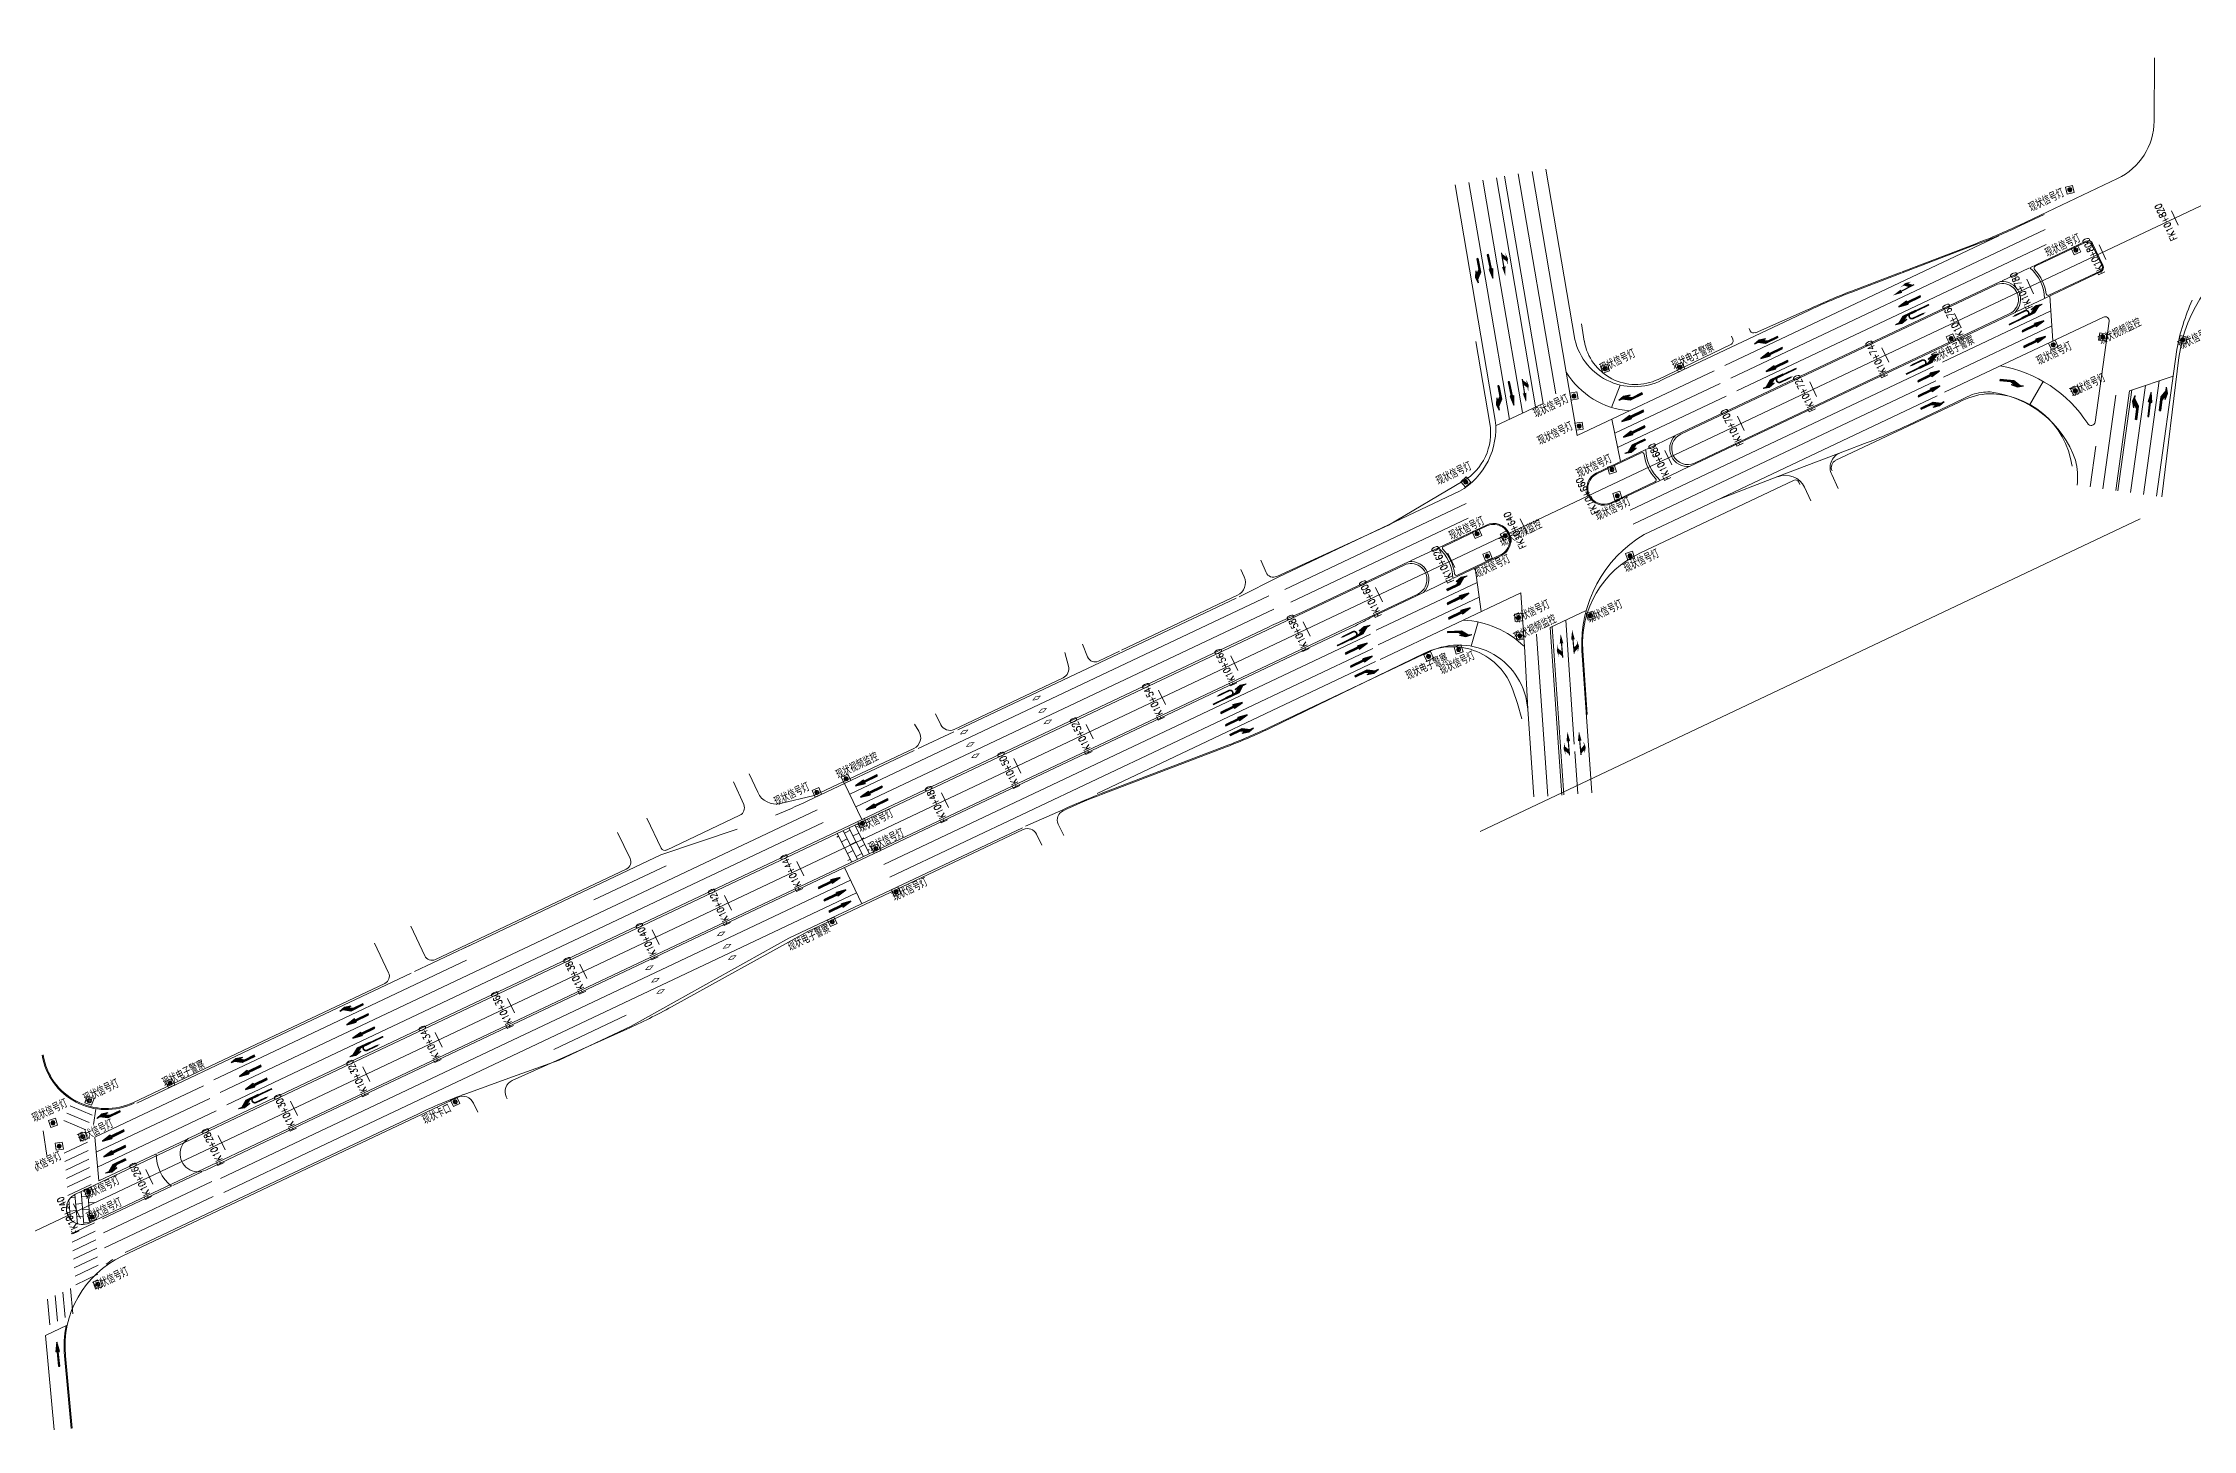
# Model space of a CAD drawing. Header units: millimetres. Extents: x 523446 to 528898, y 388189 to 392165.
# Drawn here: x 526321 to 526858, y 389329 to 389676 of the extents above; entities that cross this region are included whole.
import ezdxf
from ezdxf.enums import TextEntityAlignment as Align

# ---------------------------------------------------------------- set-up
doc = ezdxf.new("R2010")
doc.units = ezdxf.units.MM
doc.linetypes.add('33', pattern=[6, 3, -3])
for name, color, linetype, lineweight in [('0-现状交通设施2018', 7, 'Continuous', 0), ('0-现状信号灯', 7, 'Continuous', 40), ('000-scy-中分带', 2, 'Continuous', 60), ('000-scy-机动车道线', 5, 'Continuous', 60), ('人行横道', 7, 'Continuous', 30)]:
    doc.layers.add(name, color=color, linetype=linetype, lineweight=lineweight)
for name, color, linetype in [('000-scy-箭头', 7, 'Continuous'), ('FZZD-标注路线桩号', 7, 'Continuous'), ('MEDS道路平面中线-FZZD', 7, 'Continuous'), ('标线（实）', 1, 'Continuous'), ('标线（虚）', 1, '33'), ('箭头', 7, 'Continuous')]:
    doc.layers.add(name, color=color, linetype=linetype)
doc.styles.add('HZTXT_S', font='TXT_S.shx', dxfattribs={"width": 0.75, "bigfont": 'HZTXT.shx'})
doc.styles.add('MEDS', font='TXT_S.SHX', dxfattribs={"width": 0.75, "bigfont": 'hztxt.shx'})

# ---------------------------------------------------------------- blocks, each defined once
blk = doc.blocks.new('y')
blk.add_hatch(color=0).paths.add_polyline_path([(0.55, 0.225), (0.55, -0.275), (0.75, 0.525), (0.55, 1.275), (0.55, 0.825), (0, 0), (0, -1.725), (0.15, -1.725), (0.15, -0.375)])
at = {"color": 0}
for p, q in [((0, 0), (0.55, 0.825)), ((0.15, -0.375), (0.55, 0.225)), ((0.75, 0.525), (0.55, 1.275)), ((0.55, 0.825), (0.55, 1.275)), ((0.55, -0.275), (0.75, 0.525)), ((0.55, -0.275), (0.55, 0.225)), ((0, -1.725), (0, 0)), ((0, -1.725), (0.15, -1.725)), ((0.15, -1.725), (0.15, -0.375))]:
    blk.add_line(p, q, dxfattribs=at)
blk = doc.blocks.new('zx')
blk.add_hatch(color=0).paths.add_polyline_path([(0.075, -1.2), (0.225, -1.2), (0, 0), (-0.225, -1.2), (-0.075, -1.2), (-0.075, -3), (0.075, -3)])
at = {"color": 0}
for p, q in [((0, 0), (-0.225, -1.2)), ((0.225, -1.2), (0, 0)), ((-0.075, -1.2), (-0.225, -1.2)), ((-0.075, -1.2), (-0.075, -3)), ((0.075, -3), (0.075, -1.2)), ((0.075, -1.2), (0.225, -1.2)), ((-0.075, -3), (0.075, -3))]:
    blk.add_line(p, q, dxfattribs=at)
blk = doc.blocks.new('箭头（调头）')
at = {"color": 0}
blk.add_lwpolyline([(0, 0, 0.4, 0.4, 0), (0, 5.1, 0.4, 0.4, 1), (-1.4, 5.1, 0.4, 0.4, 0), (-1.4, 4, 1.2, 0, 0), (-1.4, 1.6, 0, 0, 0)], format="xyseb", dxfattribs=at)
blk = doc.blocks.new('FX_ZY')
at = {"layer": '000-scy-箭头', "lineweight": 0}
blk.add_hatch(color=7, dxfattribs=at).paths.add_polyline_path([(-0.01, 2.98), (-0.24, 1.78), (-0.09, 1.78), (-0.08, -0.02), (0.07, -0.02), (0.07, 0.18), (0.47, 0.58), (0.47, 0.13), (0.67, 0.88), (0.46, 1.68), (0.47, 1.18), (0.07, 0.78), (0.06, 1.78), (0.21, 1.78)])
blk = doc.blocks.new('7')
at = {"layer": '0-现状信号灯', "linetype": 'Continuous', "lineweight": 0, "ltscale": 0.005}
for p, q in [((525414.9, 388753.36), (525416.62, 388753.9)), ((525415.44, 388751.64), (525414.9, 388753.36)), ((525417.16, 388752.19), (525415.44, 388751.64)), ((525415.94, 388753.28), (525415.56, 388752.55)), ((525416.18, 388753.26), (525415.71, 388752.36)), ((525416.37, 388753.15), (525415.92, 388752.27)), ((525416.51, 388752.92), (525416.18, 388752.28)), ((525416.62, 388753.9), (525417.16, 388752.19))]:
    blk.add_line(p, q, dxfattribs=at)
blk.add_ellipse((525416.02, 388752.77), major_axis=(0.365, 0.365), ratio=1, start_param=3.156470216024712, end_param=9.439655523204298, dxfattribs=at)

msp = doc.modelspace()

# ---------------------------------------------------------------- hatches: boundary and pattern name
at = {"layer": '人行横道', "linetype": 'ByBlock', "lineweight": 0}
h = msp.add_hatch(dxfattribs=at)
h.set_pattern_fill('AR-B816', color=256, scale=0.008, angle=117, style=0)
h.paths.add_polyline_path([(526524.53, 389480.4), (526519.11, 389477.83), (526522.53, 389470.6), (526527.95, 389473.16)])
h = msp.add_hatch(dxfattribs=at)
h.set_pattern_fill('AR-B816', color=256, scale=0.008, angle=95, style=0)
h.paths.add_polyline_path([(526333.98, 389385.79), (526333.81, 389387.75), (526333.68, 389387.69), (526333.42, 389387.79), (526332.86, 389388.96), (526332.95, 389389.23), (526333.65, 389389.56), (526333.6, 389390.04), (526329.09, 389387.9, 0.414214), (526327.19, 389382.57)])
h.paths.add_polyline_path([(526332.51, 389380.67), (526334.35, 389381.54), (526333.98, 389385.79), (526327.19, 389382.57, 0.414214)])
at = {"layer": '箭头', "linetype": 'ByBlock', "lineweight": 0}
h = msp.add_hatch(color=256, dxfattribs=at)
h.paths.add_polyline_path([(526569.6, 389511.43), (526570.46, 389512.47), (526569.12, 389512.3), (526568.26, 389511.26)])
h.paths.add_polyline_path([(526568.62, 389511.46), (526569.2, 389512.16), (526570.1, 389512.27), (526569.52, 389511.57)], flags=16)
h = msp.add_hatch(color=256, dxfattribs=at)
h.paths.add_polyline_path([(526571.1, 389508.31), (526571.96, 389509.35), (526570.62, 389509.19), (526569.77, 389508.15)])
h.paths.add_polyline_path([(526570.12, 389508.34), (526570.7, 389509.05), (526571.61, 389509.16), (526571.03, 389508.45)], flags=16)
h = msp.add_hatch(color=256, dxfattribs=at)
h.paths.add_polyline_path([(526551.5, 389502.94), (526552.35, 389503.98), (526551.02, 389503.81), (526550.16, 389502.77)])
h.paths.add_polyline_path([(526550.52, 389502.97), (526551.1, 389503.67), (526552, 389503.78), (526551.42, 389503.08)], flags=16)
h = msp.add_hatch(color=256, dxfattribs=at)
h.paths.add_polyline_path([(526572.4, 389505.49), (526573.25, 389506.53), (526571.92, 389506.37), (526571.06, 389505.33)])
h.paths.add_polyline_path([(526571.42, 389505.52), (526572, 389506.22), (526572.9, 389506.33), (526572.32, 389505.63)], flags=16)
h = msp.add_hatch(color=256, dxfattribs=at)
h.paths.add_polyline_path([(526553, 389499.82), (526553.86, 389500.86), (526552.52, 389500.7), (526551.67, 389499.66)])
h.paths.add_polyline_path([(526552.02, 389499.86), (526552.6, 389500.56), (526553.51, 389500.67), (526552.93, 389499.97)], flags=16)
h = msp.add_hatch(color=256, dxfattribs=at)
h.paths.add_polyline_path([(526554.3, 389497), (526555.15, 389498.04), (526553.82, 389497.88), (526552.96, 389496.84)])
h.paths.add_polyline_path([(526553.32, 389497.03), (526553.89, 389497.74), (526554.8, 389497.85), (526554.22, 389497.14)], flags=16)
h = msp.add_hatch(color=256, dxfattribs=at)
h.paths.add_polyline_path([(526490.75, 389452.53), (526491.61, 389453.57), (526490.27, 389453.41), (526489.41, 389452.37)])
h.paths.add_polyline_path([(526489.77, 389452.57), (526490.35, 389453.27), (526491.25, 389453.38), (526490.67, 389452.68)], flags=16)
h = msp.add_hatch(color=256, dxfattribs=at)
h.paths.add_polyline_path([(526492.26, 389449.42), (526493.11, 389450.46), (526491.78, 389450.3), (526490.92, 389449.26)])
h.paths.add_polyline_path([(526491.27, 389449.45), (526491.85, 389450.16), (526492.76, 389450.27), (526492.18, 389449.56)], flags=16)
h = msp.add_hatch(color=256, dxfattribs=at)
h.paths.add_polyline_path([(526472.83, 389444.05), (526473.68, 389445.09), (526472.35, 389444.93), (526471.49, 389443.89)])
h.paths.add_polyline_path([(526471.85, 389444.09), (526472.43, 389444.79), (526473.33, 389444.9), (526472.75, 389444.2)], flags=16)
h = msp.add_hatch(color=256, dxfattribs=at)
h.paths.add_polyline_path([(526493.55, 389446.6), (526494.41, 389447.64), (526493.07, 389447.47), (526492.21, 389446.43)])
h.paths.add_polyline_path([(526492.57, 389446.63), (526493.15, 389447.33), (526494.05, 389447.44), (526493.47, 389446.74)], flags=16)
h = msp.add_hatch(color=256, dxfattribs=at)
h.paths.add_polyline_path([(526474.33, 389440.94), (526475.19, 389441.98), (526473.85, 389441.82), (526473, 389440.78)])
h.paths.add_polyline_path([(526473.35, 389440.97), (526473.93, 389441.68), (526474.83, 389441.79), (526474.26, 389441.08)], flags=16)
h = msp.add_hatch(color=256, dxfattribs=at)
h.paths.add_polyline_path([(526475.63, 389438.12), (526476.48, 389439.16), (526475.15, 389438.99), (526474.29, 389437.95)])
h.paths.add_polyline_path([(526474.65, 389438.15), (526475.22, 389438.85), (526476.13, 389438.96), (526475.55, 389438.26)], flags=16)

# ---------------------------------------------------------------- linework, layer by layer
at = {"layer": '0-现状交通设施2018', "linetype": 'ByBlock', "lineweight": 0}
msp.add_lwpolyline([(526680.17, 389478.55), (526845.13, 389556.62)], dxfattribs=at)
at = {"layer": '000-scy-中分带', "linetype": 'ByBlock', "lineweight": 0}
for p, q in [((526382.07, 389412.97), (526661.2, 389545.08)), ((526385.49, 389405.74), (526664.62, 389537.84)), ((526348.31, 389396.99), (526382.07, 389412.97)), ((526351.72, 389389.76), (526385.49, 389405.74))]:
    msp.add_line(p, q, dxfattribs=at)
for points in [[(526822.35, 389612.49), (526835.13, 389618.54, 0.414214), (526835.61, 389619.87), (526833.25, 389624.84, 0.414214), (526831.25, 389625.56), (526818.93, 389619.73, 0.507982), (526818.78, 389618.93, -0.155871), (526821.64, 389612.88, 0.507982)], [(526812.45, 389607.81, 1.000014), (526809.03, 389615.04), (526730.37, 389577.81, 1), (526733.79, 389570.58)]]:
    msp.add_lwpolyline(points, format="xyb", close=True, dxfattribs=at)
for points in [[(526709.4, 389567.89, 1), (526712.83, 389560.66), (526723.89, 389565.89, 0.507982), (526724.04, 389566.69, -0.155871), (526721.18, 389572.74, 0.507982), (526720.47, 389573.13), (526709.4, 389567.89)], [(526670.95, 389548.97, -0.155871), (526673.82, 389542.92, 0.507982), (526674.53, 389542.53), (526685.3, 389547.63, 1), (526681.88, 389554.86), (526671.1, 389549.76, 0.507982), (526670.95, 389548.97)], [(526348.31, 389396.99), (526329.19, 389387.95, 1), (526332.61, 389380.72), (526351.72, 389389.76)]]:
    msp.add_lwpolyline(points, format="xyb", dxfattribs=at)
msp.add_arc((526662.91, 389541.46), 4, 295.2604, 115.3906, dxfattribs=at)
at = {"layer": '000-scy-机动车道线', "linetype": 'ByBlock', "lineweight": 0}
for p, q in [((526848.64, 389655.95), (526848.77, 389671.78)), ((526814.96, 389630.02), (526839.49, 389641.62)), ((526785.7, 389618.37), (526804.25, 389625.45)), ((526772.97, 389613.51), (526785.42, 389618.26)), ((526748.98, 389603.14), (526762.19, 389608.94)), ((526679.12, 389600.95), (526682.62, 389580.43)), ((526705.5, 389605.37), (526706.24, 389601)), ((526724.68, 389591.47), (526742.86, 389600.19)), ((526743.32, 389601.55), (526742.98, 389602.23)), ((526747.69, 389603.61), (526747.41, 389604.17)), ((526850.57, 389562.11), (526854.84, 389596.95)), ((526769.1, 389571.25), (526799.88, 389585.82)), ((526657.3, 389555.06), (526675.91, 389566.01)), ((526720.12, 389548.07), (526758.53, 389566.25)), ((526760.12, 389565.22), (526759.86, 389565.77)), ((526629.4, 389542.23), (526657.3, 389555.06)), ((526620.36, 389544.01), (526621.22, 389542.16)), ((526625.39, 389546.29), (526626.73, 389543.24)), ((526590.57, 389523.8), (526619.54, 389537.53)), ((526582.12, 389522.12), (526580.82, 389525.29)), ((526577.33, 389519.84), (526576.41, 389523.2)), ((526590.11, 389523.59), (526584.83, 389521.07)), ((526627.56, 389504.26), (526666.27, 389523.07)), ((526548.75, 389504.03), (526575.99, 389516.92)), ((526688.37, 389513.94), (526689.55, 389510.54)), ((526689.55, 389510.54), (526690.62, 389506.64)), ((526539.92, 389503.61), (526538.83, 389505.3)), ((526544.13, 389507.92), (526545.43, 389505.21)), ((526513.78, 389487.48), (526538.69, 389499.27)), ((526585.57, 389487.76), (526616.85, 389499.7)), ((526497.57, 389492.93), (526499.66, 389488.31)), ((526493.58, 389490.92), (526496.17, 389485.23)), ((526505.35, 389485.51), (526513.78, 389487.48)), ((526476.89, 389473.9), (526495.21, 389482.6)), ((526467.78, 389471.8), (526464.66, 389478.31)), ((526475.56, 389474.38), (526471.98, 389481.82)), ((526512.22, 389453.55), (526566.03, 389479.01)), ((526569.36, 389477.82), (526570.64, 389475.11)), ((526574.78, 389480.39), (526576.13, 389477.53)), ((526419.12, 389446.55), (526466.83, 389469.13)), ((526407.44, 389443.23), (526403.92, 389450.66)), ((526416.46, 389447.5), (526412.97, 389454.88)), ((526478.16, 389434.74), (526512.22, 389453.55)), ((526375.87, 389426.08), (526406.49, 389440.57)), ((526438.31, 389416.3), (526467, 389429.16)), ((526437.09, 389411.74), (526436.83, 389412.28))]:
    msp.add_line(p, q, dxfattribs=at)
at = {"layer": '000-scy-机动车道线', "linetype": 'ByBlock', "lineweight": 0, "ltscale": 0.04}
msp.add_line((526705.87, 389523.74), (526706.98, 389507.78), dxfattribs=at)
at = {"layer": '000-scy-机动车道线', "color": 5, "linetype": 'ByBlock', "lineweight": 0}
for p, q in [((526343.69, 389410.85), (526375.87, 389426.08)), ((526340.86, 389372.45), (526390.2, 389395.8)), ((526328.37, 389329.43), (526326.67, 389347.52))]:
    msp.add_line(p, q, dxfattribs=at)
at = {"layer": '000-scy-机动车道线', "linetype": 'ByBlock', "lineweight": 0, "flags": 128}
msp.add_lwpolyline([(526390.2, 389395.8), (526424.64, 389412.1, -0.414214), (526428.64, 389410.67), (526429.71, 389408.41)], format="xyb", dxfattribs=at)
at = {"layer": '000-scy-机动车道线', "linetype": 'ByBlock', "lineweight": 0}
for centre, radius, start, end in [((526832.64, 389656.09), 16, 295.3266, 359.5302), ((526750.79, 389765.6), 150, 290.8792, 295.3266), ((526889.58, 389592.7), 35, 114.7071, 173.0138), ((526826.43, 389473.36), 150, 110.8792, 115.3266), ((526719.06, 389603.19), 13, 189.6816, 295.6262), ((526742.43, 389601.09), 1, 295.6262, 26.882), ((526748.58, 389604.06), 1, 206.7165, 293.7144), ((526808.96, 389568), 20, 96.8179, 117.0097), ((526807.32, 389566.87), 21, 7.883, 91.9959), ((526668.82, 389578.07), 14, 300.46, 9.6816), ((526769.95, 389569.44), 2, 115.3266, 205.3334), ((526758.96, 389565.34), 1, 25.3334, 115.3266), ((526618.04, 389540.69), 3.5, 295.3266, 24.844), ((526628.56, 389544.05), 2, 203.7908, 294.6901), ((526574.92, 389519.18), 2.5, 295.3266, 15.3122), ((526583.97, 389522.88), 2, 202.2225, 295.4203), ((526673.26, 389508.68), 16, 19.1957, 115.9131), ((526537.4, 389501.98), 3, 295.3266, 32.9154), ((526547.68, 389506.29), 2.5, 205.5843, 295.3266), ((526563.39, 389639.85), 150, 290.8792, 295.3266), ((526504.22, 389490.38), 5, 204.4533, 283.1172), ((526639.03, 389347.61), 150, 110.8792, 114.8497), ((526494.35, 389484.4), 2, 295.3845, 24.4533), ((526577.04, 389481.45), 2.5, 114.8497, 205.3266), ((526567.1, 389476.75), 2.5, 25.3266, 115.3266), ((526465.98, 389470.94), 2, 295.3266, 25.6507), ((526476.46, 389474.81), 1, 205.6507, 295.3845), ((526418.27, 389448.36), 2, 205.3266, 295.3266), ((526405.63, 389442.38), 2, 295.3266, 25.3266), ((526405.63, 389566.04), 150, 294.147, 298.9143), ((526439.54, 389413.57), 3, 114.147, 205.3266)]:
    msp.add_arc(centre, radius, start, end, dxfattribs=at)
at = {"layer": '000-scy-机动车道线', "linetype": 'ByBlock', "lineweight": 0, "ltscale": 0.04}
msp.add_arc((526730.81, 389525.47), 25, 115.3266, 183.9575, dxfattribs=at)
at = {"layer": '000-scy-机动车道线', "color": 5, "linetype": 'ByBlock', "lineweight": 0}
for centre, radius, start, end in [((526336.85, 389425.31), 16.25, 189.3919, 295.3266), ((526336.85, 389425.31), 16, 189.3919, 295.3266), ((526351.56, 389349.86), 25, 115.3266, 185.3624)]:
    msp.add_arc(centre, radius, start, end, dxfattribs=at)
at = {"layer": 'FZZD-标注路线桩号', "color": 7, "linetype": 'ByBlock', "lineweight": 0}
for p, q in [((526854.66, 389629.99), (526852.94, 389633.61)), ((526836.58, 389621.44), (526834.87, 389625.05)), ((526818.5, 389612.88), (526816.79, 389616.5)), ((526800.42, 389604.33), (526798.71, 389607.94)), ((526782.34, 389595.77), (526780.63, 389599.39)), ((526764.27, 389587.22), (526762.56, 389590.83)), ((526746.19, 389578.66), (526744.48, 389582.28)), ((526728.11, 389570.11), (526726.4, 389573.72)), ((526691.96, 389552.99), (526690.24, 389556.61)), ((526673.88, 389544.44), (526672.17, 389548.05)), ((526655.8, 389535.88), (526654.09, 389539.5)), ((526637.72, 389527.33), (526636.01, 389530.94)), ((526619.65, 389518.77), (526617.93, 389522.39)), ((526601.57, 389510.22), (526599.86, 389513.83)), ((526583.49, 389501.66), (526581.78, 389505.28)), ((526565.41, 389493.11), (526563.7, 389496.72)), ((526547.33, 389484.55), (526545.62, 389488.17)), ((526511.18, 389467.44), (526509.47, 389471.05)), ((526493.1, 389458.88), (526491.39, 389462.5)), ((526475.02, 389450.33), (526473.31, 389453.94)), ((526456.95, 389441.77), (526455.23, 389445.39)), ((526438.87, 389433.22), (526437.16, 389436.83)), ((526420.79, 389424.66), (526419.08, 389428.28)), ((526402.71, 389416.11), (526401, 389419.72)), ((526384.64, 389407.55), (526382.92, 389411.17)), ((526366.56, 389398.99), (526364.85, 389402.61)), ((526348.48, 389390.44), (526346.77, 389394.05)), ((526330.4, 389381.88), (526328.69, 389385.5))]:
    msp.add_line(p, q, dxfattribs=at)
at = {"layer": 'MEDS道路平面中线-FZZD', "color": 4, "linetype": 'ByBlock', "lineweight": 0}
msp.add_line((526302.4, 389370.84), (526946.13, 389675.5), dxfattribs=at)
at = {"layer": '人行横道', "linetype": 'ByBlock', "lineweight": 0}
for points in [[(526327.05, 389408.2), (526332.56, 389405.81)], [(526327.85, 389410.03), (526333.35, 389407.64)], [(526322.04, 389397.55), (526321.11, 389403.75)], [(526326.26, 389406.36), (526331.76, 389403.97)], [(526326.36, 389398.19), (526332.14, 389400.93)], [(526326.55, 389396.07), (526332.33, 389398.8)], [(526326.74, 389393.94), (526332.52, 389396.68)], [(526326.92, 389391.82), (526332.7, 389394.56)], [(526327.11, 389389.69), (526332.89, 389392.43)], [(526327.3, 389387.57), (526333.08, 389390.31)], [(526328.13, 389378.05), (526333.92, 389380.79)], [(526328.32, 389375.93), (526334.1, 389378.66)], [(526328.51, 389373.8), (526334.29, 389376.54)], [(526328.69, 389371.68), (526334.48, 389374.41)], [(526328.88, 389369.55), (526334.66, 389372.29)], [(526329.07, 389367.43), (526334.85, 389370.17)], [(526328.52, 389358.04), (526327.92, 389364.39)], [(526329.25, 389365.3), (526334.76, 389367.91)], [(526322.75, 389355.31), (526322.15, 389361.66)], [(526324.67, 389356.22), (526324.07, 389362.57)], [(526326.59, 389357.13), (526326, 389363.48)]]:
    msp.add_lwpolyline(points, dxfattribs=at)
at = {"layer": '标线（实）', "linetype": 'ByBlock', "lineweight": 0}
for p, q in [((526696.63, 389643.97), (526703.89, 389601.43)), ((526673.96, 389640.1), (526683.99, 389581.32)), ((526815.07, 389629.79), (526821.16, 389632.67)), ((526773.06, 389613.28), (526804.34, 389625.21)), ((526817.6, 389619.37), (526831.6, 389626)), ((526835.83, 389619.98), (526833.26, 389625.4)), ((526821.24, 389611.69), (526835.24, 389618.31)), ((526681.95, 389614.07), (526687.51, 389581.47)), ((526685.4, 389614.66), (526690.76, 389583.23)), ((526728.93, 389577.41), (526810.26, 389615.9)), ((526726.36, 389591.68), (526762.37, 389608.72)), ((526732.56, 389569.72), (526813.9, 389608.21)), ((526795.72, 389595.74), (526822.84, 389608.57)), ((526796.24, 389588.24), (526835.95, 389607.04)), ((526795.98, 389591.99), (526823.1, 389604.83)), ((526854.29, 389598.92), (526849.21, 389562.3)), ((526701.73, 389593.26), (526704.43, 389577.43)), ((526704.43, 389577.43), (526738.67, 389593.63)), ((526713.85, 389578.02), (526740.17, 389590.47)), ((526820.92, 389590.96), (526817.53, 389585.07)), ((526846.49, 389589.97), (526842.77, 389563.2)), ((526849.93, 389591.11), (526845.99, 389562.75)), ((526714.56, 389574.48), (526741.66, 389587.31)), ((526786.97, 389579.98), (526803.2, 389587.66)), ((526842.52, 389588.65), (526839.06, 389563.71)), ((526839.55, 389563.64), (526843.05, 389588.83)), ((526709.06, 389568), (526721.58, 389573.93)), ((526771.51, 389573.6), (526776.28, 389575.42)), ((526712.93, 389560.43), (526725.22, 389566.25)), ((526739.54, 389561.41), (526754.64, 389567.17)), ((526762.87, 389561.11), (526761.26, 389564.51)), ((526769.65, 389564.25), (526768.1, 389567.68)), ((526721.21, 389552.73), (526734.27, 389558.91)), ((526701.59, 389531.3), (526703.73, 389500.3)), ((526697.71, 389529.46), (526700.6, 389487.63)), ((526698.19, 389529.69), (526701.1, 389487.67)), ((526627.45, 389504.49), (526667.51, 389523.45)), ((526705.62, 389523.73), (526708.08, 389488.15)), ((526692.1, 389509.05), (526693.62, 389487.15)), ((526585.48, 389487.99), (526616.76, 389499.93)), ((526333.71, 389405.32), (526334.26, 389409.15))]:
    msp.add_line(p, q, dxfattribs=at)
at = {"layer": '标线（实）', "linetype": 'ByBlock', "lineweight": 0, "ltscale": 0.03}
for p, q in [((526684.31, 389641.86), (526694.08, 389584.58)), ((526686.28, 389642.2), (526695.96, 389585.47)), ((526822.58, 389612.32), (526823.36, 389601.08)), ((526837.37, 389606), (526833.88, 389580.81)), ((526715.19, 389590.01), (526713.03, 389584.48)), ((526842.52, 389588.65), (526853.38, 389592.26)), ((526695.96, 389585.47), (526684.08, 389579.85)), ((526713.14, 389581.55), (526715.27, 389570.94)), ((526629.91, 389542.16), (526675.04, 389563.52)), ((526681.77, 389555.09), (526669.77, 389549.41)), ((526673.41, 389541.73), (526685.41, 389547.41)), ((526636.66, 389533.74), (526662.43, 389545.94)), ((526678.96, 389544.36), (526680.46, 389533.45)), ((526549.64, 389503.9), (526619.24, 389536.84)), ((526654.24, 389528.78), (526679.46, 389540.72)), ((526654.74, 389525.15), (526679.96, 389537.08)), ((526655.24, 389521.51), (526690.34, 389538.12)), ((526655.86, 389533.42), (526666.07, 389538.25)), ((526690.34, 389538.12), (526691.36, 389523.41)), ((526632.08, 389531.71), (526632.09, 389531.72)), ((526651.11, 389531.02), (526651.67, 389531.32)), ((526679.68, 389530.87), (526677.95, 389524.83)), ((526697.71, 389529.46), (526706.72, 389533.73)), ((526381.85, 389413.43), (526627.52, 389529.69)), ((526385.7, 389405.29), (526646.92, 389528.91)), ((526512, 389486.08), (526538.8, 389498.76)), ((526522.67, 389487.81), (526549.79, 389500.65)), ((526524.2, 389484.66), (526551.32, 389497.5)), ((526525.72, 389481.51), (526521.37, 389490.51)), ((526475.45, 389472.66), (526494.53, 389479.11)), ((526507.47, 389451.86), (526565.81, 389479.47)), ((526426.48, 389449.48), (526475.48, 389472.67)), ((526495.77, 389453.51), (526522.88, 389466.34)), ((526521.39, 389469.5), (526525.67, 389460.47)), ((526497.27, 389450.34), (526524.38, 389463.18)), ((526468.07, 389429.89), (526507.47, 389451.86)), ((526376.08, 389425.63), (526413.03, 389443.11)), ((526448.73, 389424.06), (526466.81, 389432.61)), ((526450.04, 389421.36), (526468.08, 389429.89)), ((526344.53, 389410.69), (526376.08, 389425.63)), ((526450.06, 389421.36), (526438.41, 389417.21)), ((526334.05, 389402.14), (526361.16, 389414.97)), ((526357.89, 389402.08), (526381.85, 389413.43)), ((526334.37, 389398.42), (526362.76, 389411.86)), ((526334.7, 389394.7), (526364.36, 389408.74)), ((526389.98, 389396.25), (526414.86, 389408.02)), ((526334.05, 389402.14), (526335, 389391.25)), ((526361.74, 389393.95), (526385.7, 389405.29)), ((526335, 389391.25), (526349.32, 389398.03)), ((526341.59, 389373.35), (526389.98, 389396.25)), ((526335.93, 389381.73), (526353.16, 389389.89)), ((526321.66, 389352.58), (526327.13, 389355.17)), ((526323.87, 389329.01), (526321.66, 389352.58)), ((526328.12, 389329.41), (526326.42, 389347.5))]:
    msp.add_line(p, q, dxfattribs=at)
for points in [[(526458.71, 389461.42), (526476.79, 389469.97)], [(526448.73, 389424.06), (526466.81, 389432.61)]]:
    msp.add_lwpolyline(points, dxfattribs=at)
at = {"layer": '标线（实）', "linetype": 'ByBlock', "lineweight": 0}
for centre, radius, start, end in [((526750.79, 389765.6), 150.25, 290.8792, 295.3266), ((526832.13, 389624.87), 1.25, 25.3266, 115.3266), ((526810.74, 389611.42), 10.5, 1.4504, 49.2028), ((526834.7, 389619.44), 1.25, 295.3266, 25.3266), ((526826.43, 389473.36), 149.75, 110.8792, 115.3266), ((526810.74, 389611.42), 4.5, 314.5147, 96.1384), ((526906.63, 389589.25), 53.22, 155.6183, 169.5312), ((526718.74, 389604.88), 15.24, 193.0495, 300.0112), ((526804.66, 389562.68), 32.62, 32.9223, 80.2873), ((526719.17, 389604.04), 20.5, 211.7357, 265.3069), ((526807.22, 389575.94), 12.39, 87.981, 108.9429), ((526804.66, 389562.68), 25.82, 19.4134, 83.3401), ((526722.91, 389715.34), 149.75, 290.8792, 295.3266), ((526832.89, 389580.95), 1, 212.9223, 352.0942), ((526732.08, 389574.2), 10.5, 181.4504, 229.2028), ((526732.08, 389574.2), 4.5, 134.5147, 276.1384), ((526711.12, 389564.27), 4.25, 115.3266, 295.3266), ((526771.53, 389569.47), 3.87, 112.269, 207.4989), ((526810.1, 389566.98), 19.4, 354.3038, 12.7549), ((526756.51, 389562.26), 5.25, 25.3266, 110.8796), ((526737.49, 389525.29), 31.91, 120.6908, 182.8079), ((526674.89, 389507.86), 17.25, 3.9575, 115.3266), ((526563.39, 389639.85), 149.75, 290.8792, 295.3266), ((526639.03, 389347.61), 150.25, 110.8792, 114.8489)]:
    msp.add_arc(centre, radius, start, end, dxfattribs=at)
at = {"layer": '标线（实）', "linetype": 'ByBlock', "lineweight": 0, "ltscale": 0.03}
for centre, radius, start, end in [((526836.38, 389606.13), 1, 352.0942, 115.3266), ((526666.03, 389579.2), 18.08, 299.8698, 6.7407), ((526683.59, 389551.25), 4.25, 295.3266, 115.3266), ((526662.91, 389541.46), 10.5, 1.4504, 49.2028), ((526662.91, 389541.46), 4.5, 314.5148, 96.1383), ((526670.29, 389439.3), 100, 112.4642, 115.3266), ((526593.88, 389624.13), 100, 292.4642, 295.3266), ((526604.14, 389619.3), 100, 295.3266, 298.016), ((526698.64, 389443.04), 100, 115.3266, 118.016), ((526674.89, 389507.86), 23.5, 45.8258, 87.3304), ((526447.62, 389622.12), 150.5, 292.0473, 295.3266), ((526479.24, 389271.99), 150.5, 110.6898, 115.3266), ((526359.82, 389398.02), 4.5, 115.3266, 295.4186), ((526359.82, 389398.01), 10.5, 179.9117, 230.6655), ((526352.51, 389350.3), 25.5, 123.3562, 127.9258), ((526351.56, 389349.86), 25.25, 168.1637, 185.3624)]:
    msp.add_arc(centre, radius, start, end, dxfattribs=at)
at = {"layer": '标线（虚）', "linetype": 'ByBlock', "lineweight": 0}
for p, q in [((526693.18, 389643.38), (526701.73, 389593.26)), ((526677.41, 389640.69), (526681.95, 389614.07)), ((526680.86, 389641.27), (526685.4, 389614.66)), ((526689.73, 389642.79), (526699.11, 389587.82)), ((526741.38, 389594.92), (526809.79, 389627.29)), ((526742.88, 389591.75), (526821.42, 389628.92)), ((526744.38, 389588.59), (526821.68, 389625.17)), ((526810.7, 389616.11), (526817.33, 389619.24)), ((526814.3, 389608.41), (526821.04, 389611.6)), ((526717.7, 389558.82), (526793.51, 389594.69)), ((526718.41, 389555.28), (526794.11, 389591.11)), ((526734.27, 389558.91), (526794.41, 389587.38)), ((526839.08, 389587.51), (526835.84, 389564.16)), ((526721.88, 389574.07), (526728.76, 389577.33)), ((526754.64, 389567.17), (526771.51, 389573.6)), ((526834.03, 389574.77), (526832.62, 389564.61)), ((526725.39, 389566.33), (526732.47, 389569.68)), ((526631.41, 389539), (526676.75, 389560.46)), ((526632.9, 389535.83), (526677.25, 389556.82)), ((526662.83, 389546.13), (526669.77, 389549.41)), ((526619.97, 389537.18), (526629.91, 389542.16)), ((526666.6, 389538.5), (526673.15, 389541.61)), ((526549.79, 389500.65), (526627.36, 389537.36)), ((526551.32, 389497.5), (526628.66, 389534.1)), ((526531.17, 389470.26), (526652.81, 389527.83)), ((526694.31, 389527.85), (526697.11, 389487.39)), ((526532.69, 389467.11), (526653.4, 389524.23)), ((526584.5, 389488.03), (526654.09, 389520.97)), ((526691.36, 389523.41), (526692.1, 389509.05)), ((526539.76, 389499.22), (526548.64, 389503.42)), ((526703.86, 389498.52), (526704.59, 389487.91)), ((526378.86, 389419.75), (526514.54, 389483.97)), ((526566.6, 389479.84), (526575.89, 389483.95)), ((526380.36, 389416.59), (526516.04, 389480.8)), ((526387.2, 389402.13), (526495.77, 389453.51)), ((526388.7, 389398.96), (526497.27, 389450.34)), ((526413.89, 389443.52), (526427.62, 389450.02)), ((526377.36, 389422.92), (526426.9, 389446.36)), ((526363.76, 389416.48), (526377.36, 389422.92)), ((526365.36, 389413.36), (526378.86, 389419.75)), ((526366.96, 389410.25), (526380.36, 389416.59)), ((526426.06, 389412.78), (526438.41, 389417.21)), ((526349.67, 389398.19), (526356.88, 389401.61)), ((526365.38, 389391.8), (526387.2, 389402.13)), ((526366.28, 389388.35), (526388.7, 389398.96)), ((526336.15, 389378.24), (526363.26, 389391.07)), ((526353.52, 389390.06), (526360.73, 389393.47)), ((526336.47, 389374.52), (526363.59, 389387.36))]:
    msp.add_line(p, q, dxfattribs=at)

# ---------------------------------------------------------------- block references
at = {"layer": '0-现状交通设施2018', "color": 6, "linetype": 'ByBlock', "lineweight": 0}
for p, rotation in [((-28113.84, 44340.77), 355.393322195939), ((59711.63, -67532.64), 7.884979259954353), ((65297.7, -73224.76), 8.584648804559608), ((49192.19, -56560.31), 6.551296851129507), ((-118852.18, 288222.84), 332.4255774361609), ((-123906.07, 328775.87), 328.8422566690305), ((65229.96, -73231.93), 8.584648804559608), ((62784.92, -70687.2), 8.268861583003357), ((-45057.13, 72916.62), 352.4823923858887), ((-53223.64, 88127.36), 350.9682849640519), ((208462.99, -181337.68), 24.3677571464485), ((51411.2, -59123.83), 6.853901709748405), ((86171.18, -93290.2), 11.12707963215683), ((39496.77, -46160.42), 5.309878898210857), ((-68830.33, 120187.38), 347.8389496571065), ((-75782.77, 136116.45), 346.3149401870088), ((59672.64, -67759.56), 7.900362883081758), ((46151.21, -53718.03), 6.198353461334585), ((46143.91, -53721.44), 6.198353461334585), ((46155.32, -53729.16), 6.198353461334585), ((46158.67, -53735.51), 6.198353461334585), ((59539.56, -67818.34), 7.900362883081758), ((60699.81, -69024), 8.047547264902608), ((-127228.63, 396364.58), 322.892887197994), ((53867.71, -62190.94), 7.208145320513029), ((53938.94, -62195.62), 7.208145320513029), ((-48848.52, 78971.18), 351.8587581430782)]:
    msp.add_blockref('7', p, dxfattribs=dict(at, rotation=rotation))
for p in [(1295.41, 841.38), (1297.12, 816.19), (1298.46, 809.62), (1301.64, 794.63), (1291.78, 779.66), (1258.8, 771.22), (907.54, 652.97), (914.99, 649.53), (916.46, 635.73), (917.26, 629.45), (918.73, 612.65)]:
    msp.add_blockref('7', p, dxfattribs=at)
at = {"layer": '箭头', "linetype": 'ByBlock', "lineweight": 0}
for name, p, xscale, yscale, zscale, rotation in [('y', (526680.3, 389618.26), 1.999999999976833, 1.999999999976833, 1.999999999976833, 190.7895706338101), ('zx', (526683.4, 389616.75), 2.000000000068031, 2.000000000068031, 2.000000000068031, 192.1057854352661), ('FX_ZY', (526685.55, 389623.11), -1.984755999434743, 1.984756000339985, 1.984756, 189.544825051463), ('FX_ZY', (526788.62, 389615.16), 1.984755999743794, 1.984755999743794, 1.984755999743794, 117.3144421599706), ('zx', (526784.81, 389609.58), 2.000000000029564, 2.000000000029564, 2.000000000029564, 116.0000000000455), ('y', (526785.86, 389607.2), -1.999999999697199, 2, 2, 115.5966799661825), ('y', (526818.86, 389608.14), -2.000000000021545, 2, 2, 295.5742430381841), ('zx', (526821.1, 389606.1), 2.000000000029564, 2.000000000029564, 2.000000000029564, 296.0000000000455), ('y', (526751.53, 389600.4), 2.000000000029564, 2.000000000029564, 2.000000000029564, 116.0000000000455), ('zx', (526821.46, 389602.18), 2.000000000029564, 2.000000000029564, 2.000000000029564, 296.0000000000455), ('zx', (526750.32, 389596.7), 2.000000000029564, 2.000000000029564, 2.000000000029564, 116.0000000000455), ('zx', (526751.71, 389593.44), 2.000000000029564, 2.000000000029564, 2.000000000029564, 116.0000000000455), ('y', (526793.14, 389595.77), -1.999999999708326, 2.000000000058208, 2, 296.3303846082609), ('y', (526685.56, 389586.5), 1.999999999976833, 1.999999999976833, 1.999999999976833, 190.7895706338101), ('zx', (526688.65, 389584.99), 2.000000000068031, 2.000000000068031, 2.000000000068031, 192.1057854352661), ('FX_ZY', (526690.74, 389591.54), -1.984755999434743, 1.984756000339985, 1.984756, 189.544825051463), ('y', (526752.72, 389591.27), -1.999999999697199, 2, 2, 115.5966799661825), ('zx', (526795.01, 389593.64), 2.000000000029564, 2.000000000029564, 2.000000000029564, 296.0000000000455), ('zx', (526795.11, 389589.86), 2.000000000029564, 2.000000000029564, 2.000000000029564, 296.0000000000455), ('y', (526813.58, 389591.2), 2.00000000001263, 2.00000000001263, 2.00000000001263, 264.5246190506812), ('y', (526850.39, 389587.13), 2.000000000054547, 2.000000000054547, 2.000000000054547, 353.5555163440112), ('y', (526717.67, 389586.29), 2.000000000029564, 2.000000000029564, 2.000000000029564, 116.0000000000455), ('zx', (526715.63, 389580.98), 2.000000000029564, 2.000000000029564, 2.000000000029564, 116.0000000000455), ('y', (526793.42, 389585.8), 2.000000000029564, 2.000000000029564, 2.000000000029564, 296.0000000000455), ('y', (526844.7, 389584.81), -2.000000000057674, 2, 2, 353.1297593832766), ('zx', (526847.87, 389588.17), 2.000000000054547, 2.000000000054547, 2.000000000054547, 353.5555163440112), ('zx', (526715.99, 389577.07), 2.000000000029564, 2.000000000029564, 2.000000000029564, 116.0000000000455), ('y', (526718.23, 389575.03), -1.99999999997129, 2, 2, 115.5742430351758), ('y', (526675.15, 389540.26), -2.000000000021545, 2, 2, 295.5742430381841), ('zx', (526677.39, 389538.03), 2.000000000029564, 2.000000000029564, 2.000000000029564, 296.0000000000455), ('y', (526650.95, 389527.95), -1.999999999708326, 2.000000000058208, 2, 296.3303846082609), ('zx', (526677.74, 389534.37), 2.000000000029564, 2.000000000029564, 2.000000000029564, 296.0000000000455), ('zx', (526651.96, 389525.56), 2.000000000029564, 2.000000000029564, 2.000000000029564, 296.0000000000455), ('y', (526675.51, 389528.68), 2.000000000031003, 2.000000000031003, 2.000000000031003, 272.8406561687169), ('FX_ZY', (526700.84, 389522), -1.984755999331138, 1.984756000339985, 1.984756, 5.248058586557852), ('FX_ZY', (526703.73, 389522.98), 1.98475599980884, 1.98475599980884, 1.98475599980884, 4.922467759967239), ('zx', (526653.25, 389522.34), 2.000000000029564, 2.000000000029564, 2.000000000029564, 296.0000000000455), ('y', (526652, 389518.94), 2.000000000029564, 2.000000000029564, 2.000000000029564, 296.0000000000455), ('y', (526619.95, 389513.26), -1.999999999708326, 2.000000000058208, 2, 296.3303846082609), ('zx', (526620.78, 389510.78), 2.000000000029564, 2.000000000029564, 2.000000000029564, 296.0000000000455), ('zx', (526622.01, 389507.69), 2.000000000029564, 2.000000000029564, 2.000000000029564, 296.0000000000455), ('y', (526620.76, 389504.29), 2.000000000029564, 2.000000000029564, 2.000000000029564, 296.0000000000455), ('FX_ZY', (526702.53, 389497.55), -1.984755999331138, 1.984756000339985, 1.984756, 5.248058586557852), ('FX_ZY', (526705.42, 389497.67), 1.98475599980884, 1.98475599980884, 1.98475599980884, 4.922467759967239), ('zx', (526524.14, 389489.9), 2.000000000029564, 2.000000000029564, 2.000000000029564, 116.0000000000455), ('zx', (526525.38, 389487.07), 2.000000000029564, 2.000000000029564, 2.000000000029564, 116.0000000000455), ('zx', (526526.81, 389483.93), 2.000000000029564, 2.000000000029564, 2.000000000029564, 116.0000000000455), ('zx', (526520.26, 389467.06), 2.000000000029564, 2.000000000029564, 2.000000000029564, 296.0000000000455), ('zx', (526521.69, 389463.93), 2.000000000029564, 2.000000000029564, 2.000000000029564, 296.0000000000455), ('zx', (526522.94, 389461.1), 2.000000000029564, 2.000000000029564, 2.000000000029564, 296.0000000000455), ('y', (526397.99, 389433.67), 2.000000000029564, 2.000000000029564, 2.000000000029564, 116.0000000000455), ('zx', (526396.97, 389430.23), 2.000000000029564, 2.000000000029564, 2.000000000029564, 116.0000000000455), ('zx', (526398.49, 389426.89), 2.000000000029564, 2.000000000029564, 2.000000000029564, 116.0000000000455), ('y', (526370.87, 389420.83), 2.000000000029564, 2.000000000029564, 2.000000000029564, 116.0000000000455), ('y', (526370.87, 389420.83), 2.000000000029564, 2.000000000029564, 2.000000000029564, 116.0000000000455), ('y', (526399.53, 389424.36), -1.999999999697199, 2, 2, 115.5966799661825), ('zx', (526370.16, 389417.36), 2.000000000029564, 2.000000000029564, 2.000000000029564, 116.0000000000455), ('y', (526371.75, 389411.32), -1.999999999697199, 2, 2, 115.5966799661825), ('y', (526371.75, 389411.32), -1.999999999697199, 2, 2, 115.5966799661825), ('zx', (526371.64, 389414.11), 2.000000000029564, 2.000000000029564, 2.000000000029564, 116.0000000000455), ('y', (526337.25, 389406.98), 2.000000000029564, 2.000000000029564, 2.000000000029564, 116.0000000000455), ('y', (526337.25, 389406.98), 2.000000000029564, 2.000000000029564, 2.000000000029564, 116.0000000000455), ('zx', (526335.92, 389401.19), 2.000000000029564, 2.000000000029564, 2.000000000029564, 116.0000000000455), ('zx', (526336.28, 389397.28), 2.000000000029564, 2.000000000029564, 2.000000000029564, 116.0000000000455), ('y', (526338.52, 389395.23), -1.99999999997129, 2, 2, 115.5742430351758), ('y', (526338.52, 389395.23), -1.99999999997129, 2, 2, 115.5742430351758), ('zx', (526324.49, 389350.95), 1.999999999989132, 1.999999999989132, 1.999999999989132, 5.828283739889796)]:
    msp.add_blockref(name, p, dxfattribs=dict(at, xscale=xscale, yscale=yscale, zscale=zscale, rotation=rotation))
for p, rotation in [((526792.41, 389610.15), 115.2282905120237), ((526812.35, 389605.11), 295.9619951544286), ((526759.27, 389594.21), 115.2282905120237), ((526786.63, 389592.75), 295.9619951544287), ((526644.44, 389524.92), 295.9619951544281), ((526613.44, 389510.23), 295.9619951544281), ((526406.08, 389427.3), 115.2282905120237), ((526378.3, 389414.27), 115.1718066487277)]:
    msp.add_blockref('箭头（调头）', p, dxfattribs=dict(at, rotation=rotation))

# ---------------------------------------------------------------- texts
at = {"layer": '0-现状交通设施2018', "linetype": 'ByBlock', "lineweight": 0, "style": 'HZTXT_S', "width": 0.7}
for s, p in [('现状信号灯', (526826.02, 389638.24)), ('现状信号灯', (526830.09, 389626.9)), ('现状视频监控', (526845.2, 389605.84)), ('现状电子警察', (526738.51, 389599.65)), ('现状电子警察', (526803.53, 389601.41)), ('现状信号灯', (526827.96, 389599.93)), ('现状信号灯', (526863.31, 389603.77)), ('现状信号灯', (526718.87, 389598.09)), ('现状信号灯', (526836.35, 389592.03)), ('现状信号灯', (526702.21, 389586.78)), ('现状信号灯', (526703.25, 389579.95)), ('现状信号灯', (526677.92, 389569.95)), ('现状信号灯', (526712.99, 389571.79)), ('现状信号灯', (526681.13, 389556.25)), ('现状信号灯', (526717.68, 389561.08)), ('现状视频监控', (526695.47, 389555.41)), ('现状信号灯', (526687.57, 389546.79)), ('现状信号灯', (526724.79, 389548.12)), ('现状信号灯', (526697.47, 389535.42)), ('现状信号灯', (526715.67, 389535.45)), ('现状视频监控', (526699.07, 389531.75)), ('现状电子警察', (526672.02, 389522.12)), ('现状信号灯', (526678.76, 389522.61)), ('现状视频监控', (526529.63, 389497.37)), ('现状信号灯', (526512.48, 389489.84)), ('现状信号灯', (526533.41, 389483.18)), ('现状信号灯', (526536.11, 389478.34)), ('现状信号灯', (526541.99, 389466.02)), ('现状电子警察', (526517.58, 389454.4)), ('现状电子警察', (526361.31, 389420.51)), ('现状信号灯', (526339.88, 389415.71)), ('现状信号灯', (526327.02, 389410.79)), ('现状卡口', (526422.9, 389409.47)), ('现状信号灯', (526338.48, 389405.69)), ('现状信号灯', (526325.56, 389397.61)), ('现状信号灯', (526340.06, 389391.5)), ('现状信号灯', (526340.65, 389386.04)), ('现状信号灯', (526342.33, 389368.76))]:
    msp.add_text(s, height=2, rotation=25.8195, dxfattribs=at).set_placement(p, align=Align.MIDDLE_RIGHT)
at = {"layer": 'FZZD-标注路线桩号', "color": 7, "linetype": 'ByBlock', "lineweight": 0, "style": 'MEDS', "width": 0.8}
for s, p in [('FK10+820', (526851.59, 389630.75)), ('FK10+800', (526833.51, 389622.2)), ('FK10+780', (526815.43, 389613.64)), ('FK10+760', (526798.54, 389605.76)), ('FK10+740', (526779.27, 389596.53)), ('FK10+720', (526761.2, 389587.98)), ('FK10+700', (526743.12, 389579.42)), ('FK10+680', (526725.04, 389570.86)), ('FK10+660', (526706.96, 389562.31)), ('FK10+640', (526688.89, 389553.75)), ('FK10+620', (526670.81, 389545.2)), ('FK10+600', (526652.73, 389536.64)), ('FK10+580', (526634.65, 389528.09)), ('FK10+560', (526616.58, 389519.53)), ('FK10+540', (526598.5, 389510.98)), ('FK10+520', (526580.42, 389502.42)), ('FK10+500', (526562.34, 389493.87)), ('FK10+480', (526544.26, 389485.31)), ('FK10+440', (526508.11, 389468.2)), ('FK10+420', (526490.03, 389459.64)), ('FK10+400', (526471.95, 389451.09)), ('FK10+380', (526453.88, 389442.53)), ('FK10+360', (526435.8, 389433.98)), ('FK10+340', (526417.72, 389425.42)), ('FK10+320', (526399.64, 389416.87)), ('FK10+300', (526381.57, 389408.31)), ('FK10+280', (526363.49, 389399.75)), ('FK10+260', (526345.41, 389391.2)), ('FK10+240', (526327.33, 389382.64))]:
    msp.add_text(s, height=1.75, rotation=115.3266, dxfattribs=at).set_placement(p, align=Align.MIDDLE)

doc.saveas('drawing.dxf')
